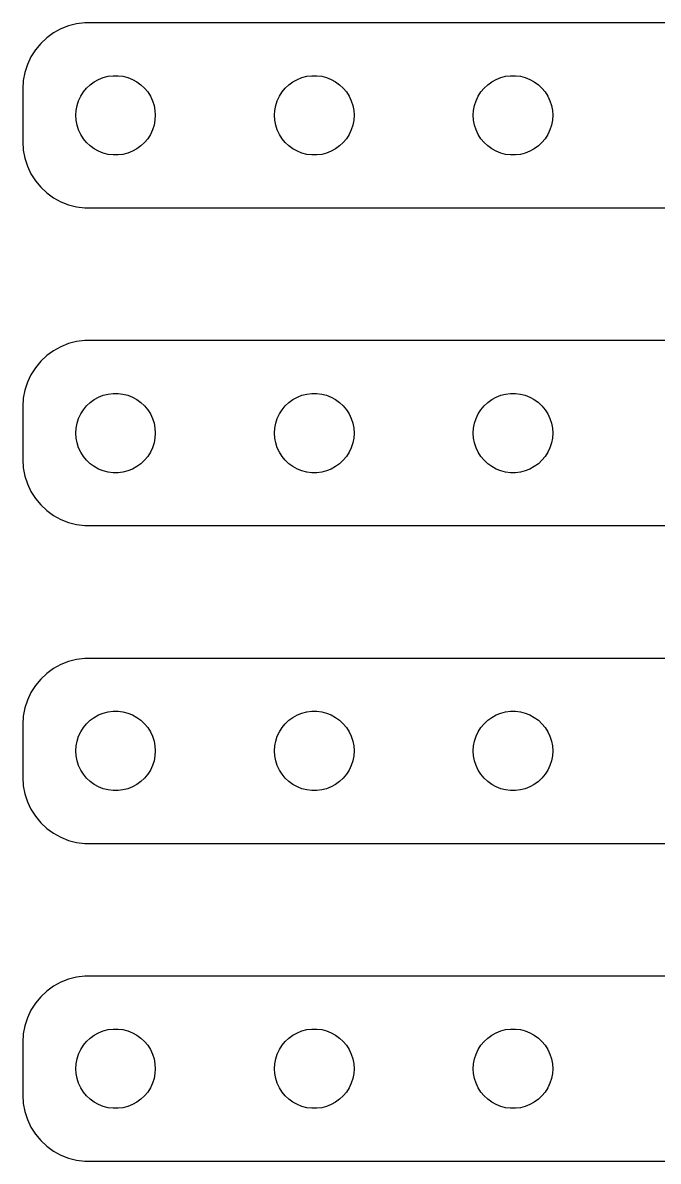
# Model space of a CAD drawing. Header units: metres. Extents: x -52 to 52, y 65 to 151.
# Drawn here: x -52 to -4, y 65 to 151 of the extents above; entities that cross this region are included whole.
import ezdxf

# ---------------------------------------------------------------- set-up
doc = ezdxf.new("R2010")
doc.units = ezdxf.units.M

msp = doc.modelspace()

# ---------------------------------------------------------------- linework, layer by layer
for p, q in [((-49.1289, 150.524), (-49.6791, 150.222)), ((-48.5451, 150.755), (-49.1289, 150.524)), ((-47.9369, 150.911), (-48.5451, 150.755)), ((-47.3139, 150.99), (-47.9369, 150.911)), ((47.3139, 150.99), (-47.3139, 150.99)), ((-50.1871, 149.853), (-50.6448, 149.423)), ((-49.6791, 150.222), (-50.1871, 149.853)), ((-51.0451, 148.939), (-51.3815, 148.409)), ((-50.6448, 149.423), (-51.0451, 148.939)), ((-51.3815, 148.409), (-51.6489, 147.841)), ((-51.8429, 147.243), (-51.9606, 146.627)), ((-51.6489, 147.841), (-51.8429, 147.243)), ((-51.9606, 146.627), (-52, 146)), ((-47.1869, 146.054), (-46.9123, 146.312)), ((-46.9123, 146.312), (-46.6075, 146.533)), ((-46.6075, 146.533), (-46.2773, 146.714)), ((-46.2773, 146.714), (-45.927, 146.853)), ((-45.927, 146.853), (-45.5621, 146.947)), ((-45.5621, 146.947), (-45.1884, 146.994)), ((-45.1884, 146.994), (-44.8116, 146.994)), ((-44.8116, 146.994), (-44.4379, 146.947)), ((-44.4379, 146.947), (-44.0729, 146.853)), ((-44.0729, 146.853), (-43.7227, 146.714)), ((-43.7227, 146.714), (-43.3925, 146.533)), ((-43.3925, 146.533), (-43.0877, 146.312)), ((-43.0877, 146.312), (-42.8131, 146.054)), ((-32.1869, 146.054), (-31.9123, 146.312)), ((-31.9123, 146.312), (-31.6075, 146.533)), ((-31.6075, 146.533), (-31.2773, 146.714)), ((-31.2773, 146.714), (-30.927, 146.853)), ((-30.927, 146.853), (-30.5621, 146.947)), ((-30.5621, 146.947), (-30.1884, 146.994)), ((-30.1884, 146.994), (-29.8116, 146.994)), ((-29.8116, 146.994), (-29.4379, 146.947)), ((-29.4379, 146.947), (-29.0729, 146.853)), ((-29.0729, 146.853), (-28.7227, 146.714)), ((-28.7227, 146.714), (-28.3925, 146.533)), ((-28.3925, 146.533), (-28.0877, 146.312)), ((-28.0877, 146.312), (-27.8131, 146.054)), ((-17.1869, 146.054), (-16.9123, 146.312)), ((-16.9123, 146.312), (-16.6075, 146.533)), ((-16.6075, 146.533), (-16.2773, 146.714)), ((-16.2773, 146.714), (-15.927, 146.853)), ((-15.927, 146.853), (-15.5621, 146.947)), ((-15.5621, 146.947), (-15.1884, 146.994)), ((-15.1884, 146.994), (-14.8116, 146.994)), ((-14.8116, 146.994), (-14.4379, 146.947)), ((-14.4379, 146.947), (-14.0729, 146.853)), ((-14.0729, 146.853), (-13.7227, 146.714)), ((-13.7227, 146.714), (-13.3925, 146.533)), ((-13.3925, 146.533), (-13.0877, 146.312)), ((-13.0877, 146.312), (-12.8131, 146.054)), ((-52, 146), (-52, 142)), ((-47.7893, 145.104), (-47.6289, 145.445)), ((-47.6289, 145.445), (-47.427, 145.763)), ((-47.427, 145.763), (-47.1869, 146.054)), ((-42.8131, 146.054), (-42.5729, 145.763)), ((-42.5729, 145.763), (-42.3711, 145.445)), ((-42.3711, 145.445), (-42.2107, 145.104)), ((-32.7893, 145.104), (-32.6289, 145.445)), ((-32.6289, 145.445), (-32.427, 145.763)), ((-32.427, 145.763), (-32.1869, 146.054)), ((-27.8131, 146.054), (-27.5729, 145.763)), ((-27.5729, 145.763), (-27.3711, 145.445)), ((-27.3711, 145.445), (-27.2107, 145.104)), ((-17.7893, 145.104), (-17.6289, 145.445)), ((-17.6289, 145.445), (-17.427, 145.763)), ((-17.427, 145.763), (-17.1869, 146.054)), ((-12.8131, 146.054), (-12.5729, 145.763)), ((-12.5729, 145.763), (-12.3711, 145.445)), ((-12.3711, 145.445), (-12.2107, 145.104)), ((-47.9763, 144.376), (-47.9057, 144.746)), ((-47.9057, 144.746), (-47.7893, 145.104)), ((-42.2107, 145.104), (-42.0942, 144.746)), ((-42.0942, 144.746), (-42.0237, 144.376)), ((-32.9763, 144.376), (-32.9057, 144.746)), ((-32.9057, 144.746), (-32.7893, 145.104)), ((-27.2107, 145.104), (-27.0942, 144.746)), ((-27.0942, 144.746), (-27.0237, 144.376)), ((-17.9763, 144.376), (-17.9057, 144.746)), ((-17.9057, 144.746), (-17.7893, 145.104)), ((-12.2107, 145.104), (-12.0942, 144.746)), ((-12.0942, 144.746), (-12.0237, 144.376)), ((-48, 144), (-47.9763, 144.376)), ((-47.9763, 143.624), (-48, 144)), ((-47.9057, 143.254), (-47.9763, 143.624)), ((-42.0237, 143.624), (-42.0942, 143.254)), ((-42.0237, 144.376), (-42, 144)), ((-42, 144), (-42.0237, 143.624)), ((-33, 144), (-32.9763, 144.376)), ((-32.9763, 143.624), (-33, 144)), ((-32.9057, 143.254), (-32.9763, 143.624)), ((-27.0237, 143.624), (-27.0942, 143.254)), ((-27.0237, 144.376), (-27, 144)), ((-27, 144), (-27.0237, 143.624)), ((-18, 144), (-17.9763, 144.376)), ((-17.9763, 143.624), (-18, 144)), ((-17.9057, 143.254), (-17.9763, 143.624)), ((-12.0237, 143.624), (-12.0942, 143.254)), ((-12.0237, 144.376), (-12, 144)), ((-12, 144), (-12.0237, 143.624)), ((-47.7893, 142.896), (-47.9057, 143.254)), ((-47.6289, 142.555), (-47.7893, 142.896)), ((-42.2107, 142.896), (-42.3711, 142.555)), ((-42.0942, 143.254), (-42.2107, 142.896)), ((-32.7893, 142.896), (-32.9057, 143.254)), ((-32.6289, 142.555), (-32.7893, 142.896)), ((-27.2107, 142.896), (-27.3711, 142.555)), ((-27.0942, 143.254), (-27.2107, 142.896)), ((-17.7893, 142.896), (-17.9057, 143.254)), ((-17.6289, 142.555), (-17.7893, 142.896)), ((-12.2107, 142.896), (-12.3711, 142.555)), ((-12.0942, 143.254), (-12.2107, 142.896)), ((-52, 142), (-51.9606, 141.373)), ((-47.427, 142.237), (-47.6289, 142.555)), ((-47.1869, 141.946), (-47.427, 142.237)), ((-46.9123, 141.688), (-47.1869, 141.946)), ((-42.8131, 141.946), (-43.0877, 141.688)), ((-42.5729, 142.237), (-42.8131, 141.946)), ((-42.3711, 142.555), (-42.5729, 142.237)), ((-32.427, 142.237), (-32.6289, 142.555)), ((-32.1869, 141.946), (-32.427, 142.237)), ((-31.9123, 141.688), (-32.1869, 141.946)), ((-27.8131, 141.946), (-28.0877, 141.688)), ((-27.5729, 142.237), (-27.8131, 141.946)), ((-27.3711, 142.555), (-27.5729, 142.237)), ((-17.427, 142.237), (-17.6289, 142.555)), ((-17.1869, 141.946), (-17.427, 142.237)), ((-16.9123, 141.688), (-17.1869, 141.946)), ((-12.8131, 141.946), (-13.0877, 141.688)), ((-12.5729, 142.237), (-12.8131, 141.946)), ((-12.3711, 142.555), (-12.5729, 142.237)), ((-51.9606, 141.373), (-51.8429, 140.757)), ((-46.6075, 141.467), (-46.9123, 141.688)), ((-46.2773, 141.286), (-46.6075, 141.467)), ((-45.927, 141.147), (-46.2773, 141.286)), ((-45.5621, 141.053), (-45.927, 141.147)), ((-45.1884, 141.006), (-45.5621, 141.053)), ((-44.4379, 141.053), (-44.8116, 141.006)), ((-44.0729, 141.147), (-44.4379, 141.053)), ((-43.7227, 141.286), (-44.0729, 141.147)), ((-43.3925, 141.467), (-43.7227, 141.286)), ((-43.0877, 141.688), (-43.3925, 141.467)), ((-31.6075, 141.467), (-31.9123, 141.688)), ((-31.2773, 141.286), (-31.6075, 141.467)), ((-30.927, 141.147), (-31.2773, 141.286)), ((-30.5621, 141.053), (-30.927, 141.147)), ((-30.1884, 141.006), (-30.5621, 141.053)), ((-29.4379, 141.053), (-29.8116, 141.006)), ((-29.0729, 141.147), (-29.4379, 141.053)), ((-28.7227, 141.286), (-29.0729, 141.147)), ((-28.3925, 141.467), (-28.7227, 141.286)), ((-28.0877, 141.688), (-28.3925, 141.467)), ((-16.6075, 141.467), (-16.9123, 141.688)), ((-16.2773, 141.286), (-16.6075, 141.467)), ((-15.927, 141.147), (-16.2773, 141.286)), ((-15.5621, 141.053), (-15.927, 141.147)), ((-15.1884, 141.006), (-15.5621, 141.053)), ((-14.4379, 141.053), (-14.8116, 141.006)), ((-14.0729, 141.147), (-14.4379, 141.053)), ((-13.7227, 141.286), (-14.0729, 141.147)), ((-13.3925, 141.467), (-13.7227, 141.286)), ((-13.0877, 141.688), (-13.3925, 141.467)), ((-51.8429, 140.757), (-51.6489, 140.159)), ((-51.6489, 140.159), (-51.3815, 139.591)), ((-44.8116, 141.006), (-45.1884, 141.006)), ((-29.8116, 141.006), (-30.1884, 141.006)), ((-14.8116, 141.006), (-15.1884, 141.006)), ((-51.3815, 139.591), (-51.0451, 139.061)), ((-51.0451, 139.061), (-50.6448, 138.577)), ((-50.6448, 138.577), (-50.1871, 138.147)), ((-50.1871, 138.147), (-49.6791, 137.778)), ((-49.6791, 137.778), (-49.1289, 137.476)), ((-49.1289, 137.476), (-48.5451, 137.245)), ((-48.5451, 137.245), (-47.9369, 137.089)), ((-47.9369, 137.089), (-47.3139, 137.01)), ((-47.3139, 137.01), (47.3139, 137.01)), ((-49.1289, 126.524), (-49.6791, 126.222)), ((-48.5451, 126.755), (-49.1289, 126.524)), ((-47.9369, 126.911), (-48.5451, 126.755)), ((-47.3139, 126.99), (-47.9369, 126.911)), ((47.3139, 126.99), (-47.3139, 126.99)), ((-50.1871, 125.853), (-50.6448, 125.423)), ((-49.6791, 126.222), (-50.1871, 125.853)), ((-51.0451, 124.939), (-51.3815, 124.409)), ((-50.6448, 125.423), (-51.0451, 124.939)), ((-51.6489, 123.841), (-51.8429, 123.243)), ((-51.3815, 124.409), (-51.6489, 123.841)), ((-51.8429, 123.243), (-51.9606, 122.627)), ((-45.5621, 122.947), (-45.1884, 122.994)), ((-45.1884, 122.994), (-44.8116, 122.994)), ((-44.8116, 122.994), (-44.4379, 122.947)), ((-30.5621, 122.947), (-30.1884, 122.994)), ((-30.1884, 122.994), (-29.8116, 122.994)), ((-29.8116, 122.994), (-29.4379, 122.947)), ((-15.5621, 122.947), (-15.1884, 122.994)), ((-15.1884, 122.994), (-14.8116, 122.994)), ((-14.8116, 122.994), (-14.4379, 122.947)), ((-51.9606, 122.627), (-52, 122)), ((-47.1869, 122.054), (-46.9123, 122.312)), ((-46.9123, 122.312), (-46.6075, 122.533)), ((-46.6075, 122.533), (-46.2773, 122.714)), ((-46.2773, 122.714), (-45.927, 122.853)), ((-45.927, 122.853), (-45.5621, 122.947)), ((-44.4379, 122.947), (-44.0729, 122.853)), ((-44.0729, 122.853), (-43.7227, 122.714)), ((-43.7227, 122.714), (-43.3925, 122.533)), ((-43.3925, 122.533), (-43.0877, 122.312)), ((-43.0877, 122.312), (-42.8131, 122.054)), ((-32.1869, 122.054), (-31.9123, 122.312)), ((-31.9123, 122.312), (-31.6075, 122.533)), ((-31.6075, 122.533), (-31.2773, 122.714)), ((-31.2773, 122.714), (-30.927, 122.853)), ((-30.927, 122.853), (-30.5621, 122.947)), ((-29.4379, 122.947), (-29.0729, 122.853)), ((-29.0729, 122.853), (-28.7227, 122.714)), ((-28.7227, 122.714), (-28.3925, 122.533)), ((-28.3925, 122.533), (-28.0877, 122.312)), ((-28.0877, 122.312), (-27.8131, 122.054)), ((-17.1869, 122.054), (-16.9123, 122.312)), ((-16.9123, 122.312), (-16.6075, 122.533)), ((-16.6075, 122.533), (-16.2773, 122.714)), ((-16.2773, 122.714), (-15.927, 122.853)), ((-15.927, 122.853), (-15.5621, 122.947)), ((-14.4379, 122.947), (-14.0729, 122.853)), ((-14.0729, 122.853), (-13.7227, 122.714)), ((-13.7227, 122.714), (-13.3925, 122.533)), ((-13.3925, 122.533), (-13.0877, 122.312)), ((-13.0877, 122.312), (-12.8131, 122.054)), ((-52, 122), (-52, 118)), ((-47.7893, 121.104), (-47.6289, 121.445)), ((-47.6289, 121.445), (-47.427, 121.763)), ((-47.427, 121.763), (-47.1869, 122.054)), ((-42.8131, 122.054), (-42.5729, 121.763)), ((-42.5729, 121.763), (-42.3711, 121.445)), ((-42.3711, 121.445), (-42.2107, 121.104)), ((-32.7893, 121.104), (-32.6289, 121.445)), ((-32.6289, 121.445), (-32.427, 121.763)), ((-32.427, 121.763), (-32.1869, 122.054)), ((-27.8131, 122.054), (-27.5729, 121.763)), ((-27.5729, 121.763), (-27.3711, 121.445)), ((-27.3711, 121.445), (-27.2107, 121.104)), ((-17.7893, 121.104), (-17.6289, 121.445)), ((-17.6289, 121.445), (-17.427, 121.763)), ((-17.427, 121.763), (-17.1869, 122.054)), ((-12.8131, 122.054), (-12.5729, 121.763)), ((-12.5729, 121.763), (-12.3711, 121.445)), ((-12.3711, 121.445), (-12.2107, 121.104)), ((-48, 120), (-47.9763, 120.376)), ((-47.9763, 120.376), (-47.9057, 120.746)), ((-47.9057, 120.746), (-47.7893, 121.104)), ((-42.2107, 121.104), (-42.0942, 120.746)), ((-42.0942, 120.746), (-42.0237, 120.376)), ((-42.0237, 120.376), (-42, 120)), ((-33, 120), (-32.9763, 120.376)), ((-32.9763, 120.376), (-32.9057, 120.746)), ((-32.9057, 120.746), (-32.7893, 121.104)), ((-27.2107, 121.104), (-27.0942, 120.746)), ((-27.0942, 120.746), (-27.0237, 120.376)), ((-27.0237, 120.376), (-27, 120)), ((-18, 120), (-17.9763, 120.376)), ((-17.9763, 120.376), (-17.9057, 120.746)), ((-17.9057, 120.746), (-17.7893, 121.104)), ((-12.2107, 121.104), (-12.0942, 120.746)), ((-12.0942, 120.746), (-12.0237, 120.376)), ((-12.0237, 120.376), (-12, 120)), ((-47.9763, 119.624), (-48, 120)), ((-47.9057, 119.254), (-47.9763, 119.624)), ((-42.0237, 119.624), (-42.0942, 119.254)), ((-42, 120), (-42.0237, 119.624)), ((-32.9763, 119.624), (-33, 120)), ((-32.9057, 119.254), (-32.9763, 119.624)), ((-27.0237, 119.624), (-27.0942, 119.254)), ((-27, 120), (-27.0237, 119.624)), ((-17.9763, 119.624), (-18, 120)), ((-17.9057, 119.254), (-17.9763, 119.624)), ((-12.0237, 119.624), (-12.0942, 119.254)), ((-12, 120), (-12.0237, 119.624)), ((-47.7893, 118.896), (-47.9057, 119.254)), ((-47.6289, 118.555), (-47.7893, 118.896)), ((-42.2107, 118.896), (-42.3711, 118.555)), ((-42.0942, 119.254), (-42.2107, 118.896)), ((-32.7893, 118.896), (-32.9057, 119.254)), ((-32.6289, 118.555), (-32.7893, 118.896)), ((-27.2107, 118.896), (-27.3711, 118.555)), ((-27.0942, 119.254), (-27.2107, 118.896)), ((-17.7893, 118.896), (-17.9057, 119.254)), ((-17.6289, 118.555), (-17.7893, 118.896)), ((-12.2107, 118.896), (-12.3711, 118.555)), ((-12.0942, 119.254), (-12.2107, 118.896)), ((-52, 118), (-51.9606, 117.373)), ((-47.427, 118.237), (-47.6289, 118.555)), ((-47.1869, 117.946), (-47.427, 118.237)), ((-46.9123, 117.688), (-47.1869, 117.946)), ((-42.8131, 117.946), (-43.0877, 117.688)), ((-42.5729, 118.237), (-42.8131, 117.946)), ((-42.3711, 118.555), (-42.5729, 118.237)), ((-32.427, 118.237), (-32.6289, 118.555)), ((-32.1869, 117.946), (-32.427, 118.237)), ((-31.9123, 117.688), (-32.1869, 117.946)), ((-27.8131, 117.946), (-28.0877, 117.688)), ((-27.5729, 118.237), (-27.8131, 117.946)), ((-27.3711, 118.555), (-27.5729, 118.237)), ((-17.427, 118.237), (-17.6289, 118.555)), ((-17.1869, 117.946), (-17.427, 118.237)), ((-16.9123, 117.688), (-17.1869, 117.946)), ((-12.8131, 117.946), (-13.0877, 117.688)), ((-12.5729, 118.237), (-12.8131, 117.946)), ((-12.3711, 118.555), (-12.5729, 118.237)), ((-51.9606, 117.373), (-51.8429, 116.757)), ((-46.6075, 117.467), (-46.9123, 117.688)), ((-46.2773, 117.286), (-46.6075, 117.467)), ((-45.927, 117.147), (-46.2773, 117.286)), ((-45.5621, 117.053), (-45.927, 117.147)), ((-45.1884, 117.006), (-45.5621, 117.053)), ((-44.8116, 117.006), (-45.1884, 117.006)), ((-44.4379, 117.053), (-44.8116, 117.006)), ((-44.0729, 117.147), (-44.4379, 117.053)), ((-43.7227, 117.286), (-44.0729, 117.147)), ((-43.3925, 117.467), (-43.7227, 117.286)), ((-43.0877, 117.688), (-43.3925, 117.467)), ((-31.6075, 117.467), (-31.9123, 117.688)), ((-31.2773, 117.286), (-31.6075, 117.467)), ((-30.927, 117.147), (-31.2773, 117.286)), ((-30.5621, 117.053), (-30.927, 117.147)), ((-30.1884, 117.006), (-30.5621, 117.053)), ((-29.8116, 117.006), (-30.1884, 117.006)), ((-29.4379, 117.053), (-29.8116, 117.006)), ((-29.0729, 117.147), (-29.4379, 117.053)), ((-28.7227, 117.286), (-29.0729, 117.147)), ((-28.3925, 117.467), (-28.7227, 117.286)), ((-28.0877, 117.688), (-28.3925, 117.467)), ((-16.6075, 117.467), (-16.9123, 117.688)), ((-16.2773, 117.286), (-16.6075, 117.467)), ((-15.927, 117.147), (-16.2773, 117.286)), ((-15.5621, 117.053), (-15.927, 117.147)), ((-15.1884, 117.006), (-15.5621, 117.053)), ((-14.8116, 117.006), (-15.1884, 117.006)), ((-14.4379, 117.053), (-14.8116, 117.006)), ((-14.0729, 117.147), (-14.4379, 117.053)), ((-13.7227, 117.286), (-14.0729, 117.147)), ((-13.3925, 117.467), (-13.7227, 117.286)), ((-13.0877, 117.688), (-13.3925, 117.467)), ((-51.8429, 116.757), (-51.6489, 116.159)), ((-51.6489, 116.159), (-51.3815, 115.591)), ((-51.3815, 115.591), (-51.0451, 115.061)), ((-51.0451, 115.061), (-50.6448, 114.577)), ((-50.6448, 114.577), (-50.1871, 114.147)), ((-50.1871, 114.147), (-49.6791, 113.778)), ((-49.6791, 113.778), (-49.1289, 113.476)), ((-49.1289, 113.476), (-48.5451, 113.245)), ((-48.5451, 113.245), (-47.9369, 113.089)), ((-47.9369, 113.089), (-47.3139, 113.01)), ((-47.3139, 113.01), (47.3139, 113.01)), ((-49.1289, 102.524), (-49.6791, 102.222)), ((-48.5451, 102.755), (-49.1289, 102.524)), ((-47.9369, 102.911), (-48.5451, 102.755)), ((-47.3139, 102.99), (-47.9369, 102.911)), ((47.3139, 102.99), (-47.3139, 102.99)), ((-50.1871, 101.853), (-50.6448, 101.423)), ((-49.6791, 102.222), (-50.1871, 101.853)), ((-51.0451, 100.939), (-51.3815, 100.409)), ((-50.6448, 101.423), (-51.0451, 100.939)), ((-51.6489, 99.8406), (-51.8429, 99.2434)), ((-51.3815, 100.409), (-51.6489, 99.8406)), ((-51.8429, 99.2434), (-51.9606, 98.6267)), ((-45.927, 98.8532), (-45.5621, 98.9469)), ((-45.5621, 98.9469), (-45.1884, 98.9941)), ((-45.1884, 98.9941), (-44.8116, 98.9941)), ((-44.8116, 98.9941), (-44.4379, 98.9469)), ((-44.4379, 98.9469), (-44.0729, 98.8532)), ((-30.927, 98.8532), (-30.5621, 98.9469)), ((-30.5621, 98.9469), (-30.1884, 98.9941)), ((-30.1884, 98.9941), (-29.8116, 98.9941)), ((-29.8116, 98.9941), (-29.4379, 98.9469)), ((-29.4379, 98.9469), (-29.0729, 98.8532)), ((-15.927, 98.8532), (-15.5621, 98.9469)), ((-15.5621, 98.9469), (-15.1884, 98.9941)), ((-15.1884, 98.9941), (-14.8116, 98.9941)), ((-14.8116, 98.9941), (-14.4379, 98.9469)), ((-14.4379, 98.9469), (-14.0729, 98.8532)), ((-51.9606, 98.6267), (-52, 98)), ((-47.427, 97.7634), (-47.1869, 98.0536)), ((-47.1869, 98.0536), (-46.9123, 98.3115)), ((-46.9123, 98.3115), (-46.6075, 98.533)), ((-46.6075, 98.533), (-46.2773, 98.7145)), ((-46.2773, 98.7145), (-45.927, 98.8532)), ((-44.0729, 98.8532), (-43.7227, 98.7145)), ((-43.7227, 98.7145), (-43.3925, 98.533)), ((-43.3925, 98.533), (-43.0877, 98.3115)), ((-43.0877, 98.3115), (-42.8131, 98.0536)), ((-42.8131, 98.0536), (-42.5729, 97.7634)), ((-32.427, 97.7634), (-32.1869, 98.0536)), ((-32.1869, 98.0536), (-31.9123, 98.3115)), ((-31.9123, 98.3115), (-31.6075, 98.533)), ((-31.6075, 98.533), (-31.2773, 98.7145)), ((-31.2773, 98.7145), (-30.927, 98.8532)), ((-29.0729, 98.8532), (-28.7227, 98.7145)), ((-28.7227, 98.7145), (-28.3925, 98.533)), ((-28.3925, 98.533), (-28.0877, 98.3115)), ((-28.0877, 98.3115), (-27.8131, 98.0536)), ((-27.8131, 98.0536), (-27.5729, 97.7634)), ((-17.427, 97.7634), (-17.1869, 98.0536)), ((-17.1869, 98.0536), (-16.9123, 98.3115)), ((-16.9123, 98.3115), (-16.6075, 98.533)), ((-16.6075, 98.533), (-16.2773, 98.7145)), ((-16.2773, 98.7145), (-15.927, 98.8532)), ((-14.0729, 98.8532), (-13.7227, 98.7145)), ((-13.7227, 98.7145), (-13.3925, 98.533)), ((-13.3925, 98.533), (-13.0877, 98.3115)), ((-13.0877, 98.3115), (-12.8131, 98.0536)), ((-12.8131, 98.0536), (-12.5729, 97.7634)), ((-52, 98), (-52, 94)), ((-47.7893, 97.1044), (-47.6289, 97.4453)), ((-47.6289, 97.4453), (-47.427, 97.7634)), ((-42.5729, 97.7634), (-42.3711, 97.4453)), ((-42.3711, 97.4453), (-42.2107, 97.1044)), ((-32.7893, 97.1044), (-32.6289, 97.4453)), ((-32.6289, 97.4453), (-32.427, 97.7634)), ((-27.5729, 97.7634), (-27.3711, 97.4453)), ((-27.3711, 97.4453), (-27.2107, 97.1044)), ((-17.7893, 97.1044), (-17.6289, 97.4453)), ((-17.6289, 97.4453), (-17.427, 97.7634)), ((-12.5729, 97.7634), (-12.3711, 97.4453)), ((-12.3711, 97.4453), (-12.2107, 97.1044)), ((-48, 96), (-47.9763, 96.376)), ((-47.9763, 96.376), (-47.9057, 96.7461)), ((-47.9057, 96.7461), (-47.7893, 97.1044)), ((-42.2107, 97.1044), (-42.0942, 96.7461)), ((-42.0942, 96.7461), (-42.0237, 96.376)), ((-42.0237, 96.376), (-42, 96)), ((-33, 96), (-32.9763, 96.376)), ((-32.9763, 96.376), (-32.9057, 96.7461)), ((-32.9057, 96.7461), (-32.7893, 97.1044)), ((-27.2107, 97.1044), (-27.0942, 96.7461)), ((-27.0942, 96.7461), (-27.0237, 96.376)), ((-27.0237, 96.376), (-27, 96)), ((-18, 96), (-17.9763, 96.376)), ((-17.9763, 96.376), (-17.9057, 96.7461)), ((-17.9057, 96.7461), (-17.7893, 97.1044)), ((-12.2107, 97.1044), (-12.0942, 96.7461)), ((-12.0942, 96.7461), (-12.0237, 96.376)), ((-12.0237, 96.376), (-12, 96)), ((-47.9763, 95.624), (-48, 96)), ((-47.9057, 95.2539), (-47.9763, 95.624)), ((-42.0237, 95.624), (-42.0942, 95.2539)), ((-42, 96), (-42.0237, 95.624)), ((-32.9763, 95.624), (-33, 96)), ((-32.9057, 95.2539), (-32.9763, 95.624)), ((-27.0237, 95.624), (-27.0942, 95.2539)), ((-27, 96), (-27.0237, 95.624)), ((-17.9763, 95.624), (-18, 96)), ((-17.9057, 95.2539), (-17.9763, 95.624)), ((-12.0237, 95.624), (-12.0942, 95.2539)), ((-12, 96), (-12.0237, 95.624)), ((-47.7893, 94.8956), (-47.9057, 95.2539)), ((-47.6289, 94.5547), (-47.7893, 94.8956)), ((-42.2107, 94.8956), (-42.3711, 94.5547)), ((-42.0942, 95.2539), (-42.2107, 94.8956)), ((-32.7893, 94.8956), (-32.9057, 95.2539)), ((-32.6289, 94.5547), (-32.7893, 94.8956)), ((-27.2107, 94.8956), (-27.3711, 94.5547)), ((-27.0942, 95.2539), (-27.2107, 94.8956)), ((-17.7893, 94.8956), (-17.9057, 95.2539)), ((-17.6289, 94.5547), (-17.7893, 94.8956)), ((-12.2107, 94.8956), (-12.3711, 94.5547)), ((-12.0942, 95.2539), (-12.2107, 94.8956)), ((-52, 94), (-51.9606, 93.3733)), ((-47.427, 94.2366), (-47.6289, 94.5547)), ((-47.1869, 93.9464), (-47.427, 94.2366)), ((-46.9123, 93.6885), (-47.1869, 93.9464)), ((-42.8131, 93.9464), (-43.0877, 93.6885)), ((-42.5729, 94.2366), (-42.8131, 93.9464)), ((-42.3711, 94.5547), (-42.5729, 94.2366)), ((-32.427, 94.2366), (-32.6289, 94.5547)), ((-32.1869, 93.9464), (-32.427, 94.2366)), ((-31.9123, 93.6885), (-32.1869, 93.9464)), ((-27.8131, 93.9464), (-28.0877, 93.6885)), ((-27.5729, 94.2366), (-27.8131, 93.9464)), ((-27.3711, 94.5547), (-27.5729, 94.2366)), ((-17.427, 94.2366), (-17.6289, 94.5547)), ((-17.1869, 93.9464), (-17.427, 94.2366)), ((-16.9123, 93.6885), (-17.1869, 93.9464)), ((-12.8131, 93.9464), (-13.0877, 93.6885)), ((-12.5729, 94.2366), (-12.8131, 93.9464)), ((-12.3711, 94.5547), (-12.5729, 94.2366)), ((-51.9606, 93.3733), (-51.8429, 92.7566)), ((-46.6075, 93.467), (-46.9123, 93.6885)), ((-46.2773, 93.2855), (-46.6075, 93.467)), ((-45.927, 93.1468), (-46.2773, 93.2855)), ((-45.5621, 93.0531), (-45.927, 93.1468)), ((-45.1884, 93.0059), (-45.5621, 93.0531)), ((-44.8116, 93.0059), (-45.1884, 93.0059)), ((-44.4379, 93.0531), (-44.8116, 93.0059)), ((-44.0729, 93.1468), (-44.4379, 93.0531)), ((-43.7227, 93.2855), (-44.0729, 93.1468)), ((-43.3925, 93.467), (-43.7227, 93.2855)), ((-43.0877, 93.6885), (-43.3925, 93.467)), ((-31.6075, 93.467), (-31.9123, 93.6885)), ((-31.2773, 93.2855), (-31.6075, 93.467)), ((-30.927, 93.1468), (-31.2773, 93.2855)), ((-30.5621, 93.0531), (-30.927, 93.1468)), ((-30.1884, 93.0059), (-30.5621, 93.0531)), ((-29.8116, 93.0059), (-30.1884, 93.0059)), ((-29.4379, 93.0531), (-29.8116, 93.0059)), ((-29.0729, 93.1468), (-29.4379, 93.0531)), ((-28.7227, 93.2855), (-29.0729, 93.1468)), ((-28.3925, 93.467), (-28.7227, 93.2855)), ((-28.0877, 93.6885), (-28.3925, 93.467)), ((-16.6075, 93.467), (-16.9123, 93.6885)), ((-16.2773, 93.2855), (-16.6075, 93.467)), ((-15.927, 93.1468), (-16.2773, 93.2855)), ((-15.5621, 93.0531), (-15.927, 93.1468)), ((-15.1884, 93.0059), (-15.5621, 93.0531)), ((-14.8116, 93.0059), (-15.1884, 93.0059)), ((-14.4379, 93.0531), (-14.8116, 93.0059)), ((-14.0729, 93.1468), (-14.4379, 93.0531)), ((-13.7227, 93.2855), (-14.0729, 93.1468)), ((-13.3925, 93.467), (-13.7227, 93.2855)), ((-13.0877, 93.6885), (-13.3925, 93.467)), ((-51.8429, 92.7566), (-51.6489, 92.1594)), ((-51.6489, 92.1594), (-51.3815, 91.5912)), ((-51.3815, 91.5912), (-51.0451, 91.0611)), ((-51.0451, 91.0611), (-50.6448, 90.5773)), ((-50.6448, 90.5773), (-50.1871, 90.1474)), ((-50.1871, 90.1474), (-49.6791, 89.7784)), ((-49.6791, 89.7784), (-49.1289, 89.4759)), ((-49.1289, 89.4759), (-48.5451, 89.2447)), ((-48.5451, 89.2447), (-47.9369, 89.0886)), ((-47.9369, 89.0886), (-47.3139, 89.0099)), ((-47.3139, 89.0099), (47.3139, 89.0099)), ((-49.1289, 78.5241), (-49.6791, 78.2216)), ((-48.5451, 78.7553), (-49.1289, 78.5241)), ((-47.9369, 78.9114), (-48.5451, 78.7553)), ((-47.3139, 78.9901), (-47.9369, 78.9114)), ((47.3139, 78.9901), (-47.3139, 78.9901)), ((-50.6448, 77.4227), (-51.0451, 76.9389)), ((-50.1871, 77.8526), (-50.6448, 77.4227)), ((-49.6791, 78.2216), (-50.1871, 77.8526)), ((-51.0451, 76.9389), (-51.3815, 76.4088)), ((-51.6489, 75.8406), (-51.8429, 75.2434)), ((-51.3815, 76.4088), (-51.6489, 75.8406)), ((-51.8429, 75.2434), (-51.9606, 74.6267)), ((-46.2773, 74.7145), (-45.927, 74.8532)), ((-45.927, 74.8532), (-45.5621, 74.9469)), ((-45.5621, 74.9469), (-45.1884, 74.9941)), ((-45.1884, 74.9941), (-44.8116, 74.9941)), ((-44.8116, 74.9941), (-44.4379, 74.9469)), ((-44.4379, 74.9469), (-44.0729, 74.8532)), ((-44.0729, 74.8532), (-43.7227, 74.7145)), ((-31.2773, 74.7145), (-30.927, 74.8532)), ((-30.927, 74.8532), (-30.5621, 74.9469)), ((-30.5621, 74.9469), (-30.1884, 74.9941)), ((-30.1884, 74.9941), (-29.8116, 74.9941)), ((-29.8116, 74.9941), (-29.4379, 74.9469)), ((-29.4379, 74.9469), (-29.0729, 74.8532)), ((-29.0729, 74.8532), (-28.7227, 74.7145)), ((-16.2773, 74.7145), (-15.927, 74.8532)), ((-15.927, 74.8532), (-15.5621, 74.9469)), ((-15.5621, 74.9469), (-15.1884, 74.9941)), ((-15.1884, 74.9941), (-14.8116, 74.9941)), ((-14.8116, 74.9941), (-14.4379, 74.9469)), ((-14.4379, 74.9469), (-14.0729, 74.8532)), ((-14.0729, 74.8532), (-13.7227, 74.7145)), ((-51.9606, 74.6267), (-52, 74)), ((-52, 74), (-52, 70)), ((-47.427, 73.7634), (-47.1869, 74.0536)), ((-47.1869, 74.0536), (-46.9123, 74.3115)), ((-46.9123, 74.3115), (-46.6075, 74.533)), ((-46.6075, 74.533), (-46.2773, 74.7145)), ((-43.7227, 74.7145), (-43.3925, 74.533)), ((-43.3925, 74.533), (-43.0877, 74.3115)), ((-43.0877, 74.3115), (-42.8131, 74.0536)), ((-42.8131, 74.0536), (-42.5729, 73.7634)), ((-32.427, 73.7634), (-32.1869, 74.0536)), ((-32.1869, 74.0536), (-31.9123, 74.3115)), ((-31.9123, 74.3115), (-31.6075, 74.533)), ((-31.6075, 74.533), (-31.2773, 74.7145)), ((-28.7227, 74.7145), (-28.3925, 74.533)), ((-28.3925, 74.533), (-28.0877, 74.3115)), ((-28.0877, 74.3115), (-27.8131, 74.0536)), ((-27.8131, 74.0536), (-27.5729, 73.7634)), ((-17.427, 73.7634), (-17.1869, 74.0536)), ((-17.1869, 74.0536), (-16.9123, 74.3115)), ((-16.9123, 74.3115), (-16.6075, 74.533)), ((-16.6075, 74.533), (-16.2773, 74.7145)), ((-13.7227, 74.7145), (-13.3925, 74.533)), ((-13.3925, 74.533), (-13.0877, 74.3115)), ((-13.0877, 74.3115), (-12.8131, 74.0536)), ((-12.8131, 74.0536), (-12.5729, 73.7634)), ((-47.9057, 72.7461), (-47.7893, 73.1044)), ((-47.7893, 73.1044), (-47.6289, 73.4453)), ((-47.6289, 73.4453), (-47.427, 73.7634)), ((-42.5729, 73.7634), (-42.3711, 73.4453)), ((-42.3711, 73.4453), (-42.2107, 73.1044)), ((-42.2107, 73.1044), (-42.0942, 72.7461)), ((-32.9057, 72.7461), (-32.7893, 73.1044)), ((-32.7893, 73.1044), (-32.6289, 73.4453)), ((-32.6289, 73.4453), (-32.427, 73.7634)), ((-27.5729, 73.7634), (-27.3711, 73.4453)), ((-27.3711, 73.4453), (-27.2107, 73.1044)), ((-27.2107, 73.1044), (-27.0942, 72.7461)), ((-17.9057, 72.7461), (-17.7893, 73.1044)), ((-17.7893, 73.1044), (-17.6289, 73.4453)), ((-17.6289, 73.4453), (-17.427, 73.7634)), ((-12.5729, 73.7634), (-12.3711, 73.4453)), ((-12.3711, 73.4453), (-12.2107, 73.1044)), ((-12.2107, 73.1044), (-12.0942, 72.7461)), ((-48, 72), (-47.9763, 72.376)), ((-47.9763, 72.376), (-47.9057, 72.7461)), ((-42.0942, 72.7461), (-42.0237, 72.376)), ((-42.0237, 72.376), (-42, 72)), ((-33, 72), (-32.9763, 72.376)), ((-32.9763, 72.376), (-32.9057, 72.7461)), ((-27.0942, 72.7461), (-27.0237, 72.376)), ((-27.0237, 72.376), (-27, 72)), ((-18, 72), (-17.9763, 72.376)), ((-17.9763, 72.376), (-17.9057, 72.7461)), ((-12.0942, 72.7461), (-12.0237, 72.376)), ((-12.0237, 72.376), (-12, 72)), ((-47.9763, 71.624), (-48, 72)), ((-47.9057, 71.2539), (-47.9763, 71.624)), ((-42.0237, 71.624), (-42.0942, 71.2539)), ((-42, 72), (-42.0237, 71.624)), ((-32.9763, 71.624), (-33, 72)), ((-32.9057, 71.2539), (-32.9763, 71.624)), ((-27.0237, 71.624), (-27.0942, 71.2539)), ((-27, 72), (-27.0237, 71.624)), ((-17.9763, 71.624), (-18, 72)), ((-17.9057, 71.2539), (-17.9763, 71.624)), ((-12.0237, 71.624), (-12.0942, 71.2539)), ((-12, 72), (-12.0237, 71.624)), ((-47.7893, 70.8956), (-47.9057, 71.2539)), ((-47.6289, 70.5547), (-47.7893, 70.8956)), ((-47.427, 70.2366), (-47.6289, 70.5547)), ((-42.3711, 70.5547), (-42.5729, 70.2366)), ((-42.2107, 70.8956), (-42.3711, 70.5547)), ((-42.0942, 71.2539), (-42.2107, 70.8956)), ((-32.7893, 70.8956), (-32.9057, 71.2539)), ((-32.6289, 70.5547), (-32.7893, 70.8956)), ((-32.427, 70.2366), (-32.6289, 70.5547)), ((-27.3711, 70.5547), (-27.5729, 70.2366)), ((-27.2107, 70.8956), (-27.3711, 70.5547)), ((-27.0942, 71.2539), (-27.2107, 70.8956)), ((-17.7893, 70.8956), (-17.9057, 71.2539)), ((-17.6289, 70.5547), (-17.7893, 70.8956)), ((-17.427, 70.2366), (-17.6289, 70.5547)), ((-12.3711, 70.5547), (-12.5729, 70.2366)), ((-12.2107, 70.8956), (-12.3711, 70.5547)), ((-12.0942, 71.2539), (-12.2107, 70.8956)), ((-52, 70), (-51.9606, 69.3733)), ((-47.1869, 69.9464), (-47.427, 70.2366)), ((-46.9123, 69.6885), (-47.1869, 69.9464)), ((-46.6075, 69.467), (-46.9123, 69.6885)), ((-43.0877, 69.6885), (-43.3925, 69.467)), ((-42.8131, 69.9464), (-43.0877, 69.6885)), ((-42.5729, 70.2366), (-42.8131, 69.9464)), ((-32.1869, 69.9464), (-32.427, 70.2366)), ((-31.9123, 69.6885), (-32.1869, 69.9464)), ((-31.6075, 69.467), (-31.9123, 69.6885)), ((-28.0877, 69.6885), (-28.3925, 69.467)), ((-27.8131, 69.9464), (-28.0877, 69.6885)), ((-27.5729, 70.2366), (-27.8131, 69.9464)), ((-17.1869, 69.9464), (-17.427, 70.2366)), ((-16.9123, 69.6885), (-17.1869, 69.9464)), ((-16.6075, 69.467), (-16.9123, 69.6885)), ((-13.0877, 69.6885), (-13.3925, 69.467)), ((-12.8131, 69.9464), (-13.0877, 69.6885)), ((-12.5729, 70.2366), (-12.8131, 69.9464)), ((-51.9606, 69.3733), (-51.8429, 68.7566)), ((-46.2773, 69.2855), (-46.6075, 69.467)), ((-45.927, 69.1468), (-46.2773, 69.2855)), ((-45.5621, 69.0531), (-45.927, 69.1468)), ((-45.1884, 69.0059), (-45.5621, 69.0531)), ((-44.8116, 69.0059), (-45.1884, 69.0059)), ((-44.4379, 69.0531), (-44.8116, 69.0059)), ((-44.0729, 69.1468), (-44.4379, 69.0531)), ((-43.7227, 69.2855), (-44.0729, 69.1468)), ((-43.3925, 69.467), (-43.7227, 69.2855)), ((-31.2773, 69.2855), (-31.6075, 69.467)), ((-30.927, 69.1468), (-31.2773, 69.2855)), ((-30.5621, 69.0531), (-30.927, 69.1468)), ((-30.1884, 69.0059), (-30.5621, 69.0531)), ((-29.8116, 69.0059), (-30.1884, 69.0059)), ((-29.4379, 69.0531), (-29.8116, 69.0059)), ((-29.0729, 69.1468), (-29.4379, 69.0531)), ((-28.7227, 69.2855), (-29.0729, 69.1468)), ((-28.3925, 69.467), (-28.7227, 69.2855)), ((-16.2773, 69.2855), (-16.6075, 69.467)), ((-15.927, 69.1468), (-16.2773, 69.2855)), ((-15.5621, 69.0531), (-15.927, 69.1468)), ((-15.1884, 69.0059), (-15.5621, 69.0531)), ((-14.8116, 69.0059), (-15.1884, 69.0059)), ((-14.4379, 69.0531), (-14.8116, 69.0059)), ((-14.0729, 69.1468), (-14.4379, 69.0531)), ((-13.7227, 69.2855), (-14.0729, 69.1468)), ((-13.3925, 69.467), (-13.7227, 69.2855)), ((-51.8429, 68.7566), (-51.6489, 68.1594)), ((-51.6489, 68.1594), (-51.3815, 67.5912)), ((-51.3815, 67.5912), (-51.0451, 67.0611)), ((-51.0451, 67.0611), (-50.6448, 66.5773)), ((-50.6448, 66.5773), (-50.1871, 66.1474)), ((-50.1871, 66.1474), (-49.6791, 65.7784)), ((-49.6791, 65.7784), (-49.1289, 65.4759)), ((-49.1289, 65.4759), (-48.5451, 65.2447)), ((-48.5451, 65.2447), (-47.9369, 65.0886)), ((-47.9369, 65.0886), (-47.3139, 65.0099)), ((-47.3139, 65.0099), (47.3139, 65.0099))]:
    msp.add_line(p, q)

doc.saveas('drawing.dxf')
